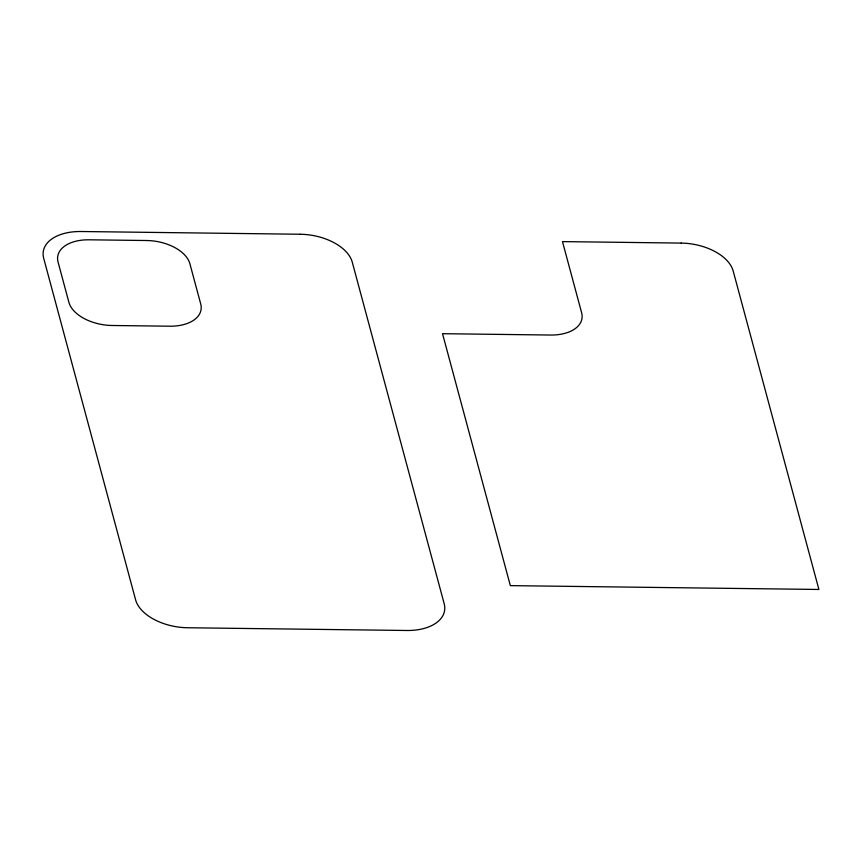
<?xml version="1.0" encoding="UTF-8"?>
<svg xmlns="http://www.w3.org/2000/svg" width="862" height="862" viewBox="0 0 862 862"><rect width="100%" height="100%" fill="white"/><g stroke="black" fill="none" stroke-linecap="round" stroke-linejoin="round"><path stroke-width="1.29" d="M300.213 234.248L81.017 231.512A45.708 26.668 9.6 0 0 43.703 258.341L135.603 599.823A45.708 26.668 9.6 0 0 187.657 627.751L406.853 630.488A45.708 26.668 9.6 0 0 444.167 603.659L352.267 262.177A45.708 26.668 9.6 0 0 300.213 234.248M681.142 243.084L562.477 241.608L581.634 312.777A37.939 22.143 9.6 0 1 550.667 335.038L442.529 333.691L510.336 585.632L818.9 589.468L733.185 271.013A45.708 26.668 9.6 0 0 681.142 243.084M146.68 240.52L89.034 239.798A37.939 22.143 9.6 0 0 58.066 262.059L68.895 302.303A37.939 22.143 9.6 0 0 112.092 325.491L169.739 326.202A37.939 22.143 9.6 0 0 200.717 303.952L189.877 263.707A37.939 22.143 9.6 0 0 146.68 240.52"/></g></svg>
